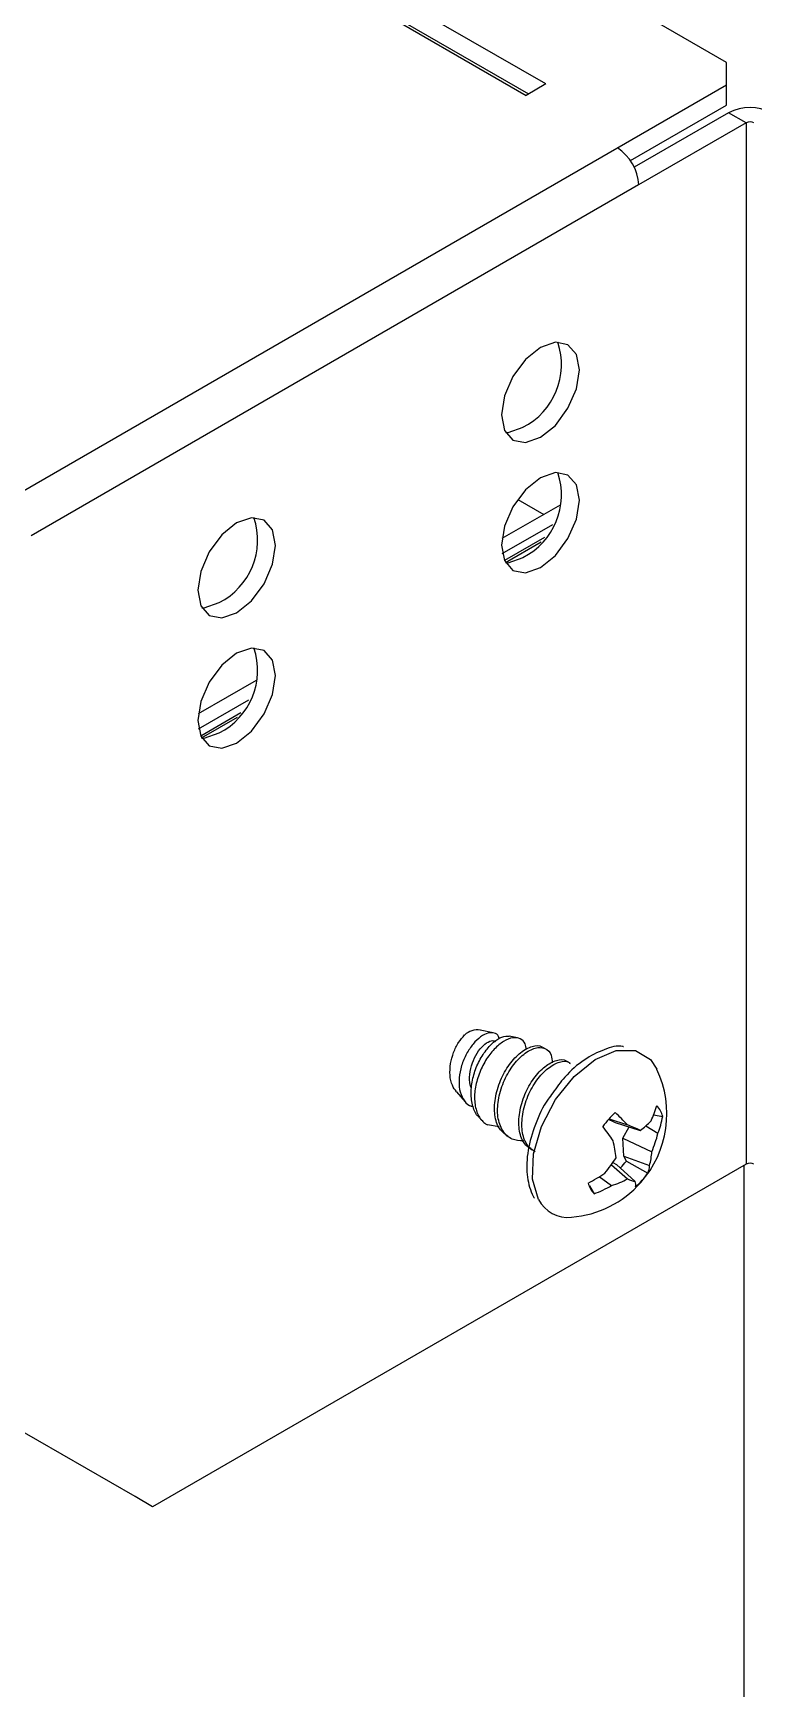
# Model space of a CAD drawing. Extents: x 0 to 11.1, y -12.5 to 0.1.
# Drawn here: x 5.359 to 6.407, y -10.389 to -7.981 of the extents above; entities that cross this region are included whole.
import ezdxf

# ---------------------------------------------------------------- set-up
doc = ezdxf.new("R2010")
doc.units = 0
doc.header["$LTSCALE"] = 0.5
doc.header["$MEASUREMENT"] = 0
for name, color, linetype in [('Dimension', 10, 'CONTINUOUS'), ('Hardware', 242, 'CONTINUOUS'), ('Housing', 150, 'CONTINUOUS'), ('Mounting', 4, 'CONTINUOUS')]:
    doc.layers.add(name, color=color, linetype=linetype)

msp = doc.modelspace()

# ---------------------------------------------------------------- linework, layer by layer
at = {"layer": 'Dimension', "transparency": 16777216}
msp.add_open_spline([(2.472, -8.0696), (4.2398, -8.4231), (4.5934, -10.1909), (4.9469, -11.9586), (6.7147, -12.3122)], degree=3, dxfattribs=at)
at = {"layer": 'Hardware', "transparency": 16777216}
for p, q in [((6.0279, -9.4351), (6.009, -9.4312)), ((6.063, -9.4425), (6.0512, -9.44)), ((6.1045, -9.4588), (6.1001, -9.4563)), ((6.1399, -9.4792), (6.1354, -9.4767)), ((5.9743, -9.5211), (5.9872, -9.5356)), ((6.007, -9.5576), (6.0112, -9.5624)), ((6.2038, -9.5652), (6.1954, -9.5612)), ((6.1962, -9.5603), (6.223, -9.5689)), ((6.2608, -9.5543), (6.2743, -9.5568)), ((6.0363, -9.572), (6.0196, -9.5691)), ((6.2038, -9.5652), (6.2417, -9.577)), ((6.2165, -9.5885), (6.2254, -9.5719)), ((6.2497, -9.5705), (6.2673, -9.5813)), ((6.0488, -9.586), (6.0532, -9.5885)), ((6.2177, -9.6146), (6.2165, -9.5885)), ((6.2165, -9.5885), (6.2584, -9.608)), ((6.1996, -9.6269), (6.2232, -9.6477)), ((6.2017, -9.6239), (6.2072, -9.6265)), ((6.2072, -9.6265), (6.2344, -9.6514)), ((6.2215, -9.6216), (6.2177, -9.6146)), ((6.2177, -9.6146), (6.2551, -9.6282)), ((6.2215, -9.6216), (6.2528, -9.6391)), ((6.1821, -9.6443), (6.2, -9.6572)), ((6.1678, -9.6578), (6.1744, -9.6694))]:
    msp.add_line(p, q, dxfattribs=at)
at = {"layer": 'Hardware', "transparency": 16777216, "flags": 128}
msp.add_lwpolyline([(6.0935, -9.6777), (6.085, -9.6481), (6.0866, -9.6113), (6.0982, -9.5712), (6.1185, -9.5322), (6.1454, -9.4986), (6.176, -9.474), (6.2068, -9.461), (6.2346, -9.461), (6.2564, -9.4741), (6.2658, -9.4882)], dxfattribs=at)
at = {"layer": 'Hardware', "transparency": 16777216}
for centre, radius, start, end in [((6.0049, -9.4584), 0.0275, 81.3224, 132.9826), ((6.1293, -9.5528), 0.151, 318.4255, 25.2992), ((6.2869, -9.6416), 0.1218, 132.0699, 144.781), ((6.0143, -9.7597), 0.2827, 42.4315, 47.5155), ((6.1377, -9.5054), 0.1329, 334.269, 344.4653), ((6.2393, -9.5656), 0.0361, 14.0834, 42.7803), ((6.1481, -9.5339), 0.1283, 338.3174, 349.7284), ((5.657, -9.9687), 0.6627, 34.6246, 36.8431), ((5.8481, -10.4635), 0.97, 66.0642, 67.2664), ((6.1668, -9.4758), 0.1259, 306.4822, 316.044), ((6.1055, -9.5426), 0.1664, 336.8479, 346.5354), ((5.9711, -9.6435), 0.2368, 6.4908, 12.5046), ((6.1676, -9.6031), 0.091, 343.9859, 356.8956), ((6.0338, -9.5077), 0.2042, 319.9649, 327.7368), ((6.1414, -9.5612), 0.1003, 315.4177, 322.9777), ((6.2301, -9.6287), 0.025, 335.6245, 1.3445), ((6.1293, -9.5528), 0.151, 274.7062, 318.4255), ((6.0608, -9.4516), 0.2278, 297.4929, 304.6109), ((6.2009, -9.6448), 0.0361, 194.0834, 222.7803), ((6.1122, -9.506), 0.1748, 290.8581, 300.1387), ((6.1534, -9.5101), 0.1543, 287.5579, 296.9024), ((6.2534, -9.576), 0.0778, 247.201, 255.8998), ((6.2163, -9.6565), 0.0188, 351.7797, 15.8261), ((6.1533, -9.5688), 0.1218, 312.0699, 324.781), ((6.1365, -9.6551), 0.0485, 207.778, 276.1392)]:
    msp.add_arc(centre, radius, start, end, dxfattribs=at)
for points, knots in [([(5.9746, -9.5209), (5.9723, -9.518), (5.9672, -9.5115), (5.9643, -9.497), (5.9652, -9.4802), (5.9697, -9.4635), (5.977, -9.4486), (5.9831, -9.4417), (5.9861, -9.4382)], [0, 0, 0, 0, 0.148479, 0.324818, 0.50086, 0.668643, 0.836605, 1, 1, 1, 1]), ([(6.0366, -9.4437), (6.0363, -9.4426), (6.0353, -9.4382), (6.0296, -9.4348), (6.0203, -9.4346), (6.0095, -9.4402), (5.9984, -9.4508), (5.9884, -9.4654), (5.9812, -9.4828), (5.9776, -9.501), (5.9781, -9.518), (5.9835, -9.5319), (5.9907, -9.5405), (5.9968, -9.5419), (5.9985, -9.5423)], [0, 0, 0, 0, 0.028787, 0.117546, 0.205973, 0.29718, 0.389112, 0.480799, 0.574784, 0.669886, 0.764824, 0.86159, 0.95986, 1, 1, 1, 1]), ([(6.0071, -9.5575), (6.0069, -9.5573), (6.0024, -9.5542), (5.9977, -9.5423), (5.9946, -9.5233), (5.9974, -9.5015), (6.0046, -9.4803), (6.0155, -9.4618), (6.0282, -9.4481), (6.0408, -9.4399), (6.0477, -9.44), (6.0512, -9.4401)], [0, 0, 0, 0, 0.005907, 0.134396, 0.263349, 0.391762, 0.515369, 0.639492, 0.763246, 0.881977, 1, 1, 1, 1]), ([(5.9964, -9.5162), (5.9956, -9.5144), (5.9929, -9.5086), (5.9933, -9.4953), (5.9967, -9.4789), (6.0041, -9.4639), (6.0136, -9.4526), (6.0226, -9.4468), (6.0292, -9.4457), (6.0309, -9.4479), (6.0311, -9.4481)], [0, 0, 0, 0, 0.067186, 0.216125, 0.371617, 0.522865, 0.674114, 0.829606, 0.978545, 1, 1, 1, 1]), ([(6.0761, -9.4594), (6.0757, -9.4565), (6.0745, -9.4491), (6.0674, -9.4429), (6.0562, -9.4413), (6.0429, -9.4466), (6.0291, -9.4582), (6.0162, -9.4749), (6.0064, -9.4952), (6.0008, -9.5169), (6.0001, -9.5376), (6.005, -9.5552), (6.0127, -9.5649), (6.0183, -9.5683), (6.0196, -9.5691)], [0, 0, 0, 0, 0.05595, 0.144072, 0.232063, 0.321657, 0.412378, 0.503025, 0.594905, 0.688224, 0.78152, 0.875693, 0.971607, 1, 1, 1, 1]), ([(6.0491, -9.5854), (6.0448, -9.5823), (6.0354, -9.5757), (6.0291, -9.5555), (6.0298, -9.5305), (6.0374, -9.504), (6.0509, -9.4803), (6.0679, -9.4623), (6.0843, -9.4538), (6.096, -9.4525), (6.0993, -9.4563), (6.0997, -9.4568)], [0, 0, 0, 0, 0.108686, 0.234958, 0.357212, 0.484614, 0.608686, 0.732757, 0.860159, 0.982414, 1, 1, 1, 1]), ([(6.0717, -9.5924), (6.066, -9.592), (6.0539, -9.5913), (6.0406, -9.5785), (6.0334, -9.5582), (6.0343, -9.533), (6.0418, -9.5066), (6.0554, -9.4828), (6.0722, -9.465), (6.0891, -9.4557), (6.1037, -9.4567), (6.1127, -9.4647), (6.1133, -9.4748), (6.1136, -9.4787)], [0, 0, 0, 0, 0.083289, 0.179374, 0.275458, 0.368486, 0.465431, 0.559841, 0.654251, 0.751195, 0.844223, 0.940308, 1, 1, 1, 1]), ([(6.2173, -9.4553), (6.2171, -9.4553), (6.2086, -9.453), (6.1886, -9.4589), (6.1598, -9.4732), (6.1335, -9.4956), (6.1201, -9.5147), (6.1145, -9.5226)], [0, 0, 0, 0, 0.006578, 0.262403, 0.529631, 0.804432, 1, 1, 1, 1]), ([(6.0845, -9.6059), (6.0802, -9.6028), (6.0708, -9.5961), (6.0645, -9.5759), (6.0652, -9.5509), (6.0728, -9.5244), (6.0863, -9.5007), (6.1032, -9.4827), (6.1196, -9.4742), (6.1314, -9.4729), (6.1347, -9.4767), (6.1351, -9.4772)], [0, 0, 0, 0, 0.108686, 0.234958, 0.357212, 0.484614, 0.608686, 0.732757, 0.860159, 0.982414, 1, 1, 1, 1]), ([(6.0889, -9.6084), (6.0846, -9.6053), (6.0752, -9.5986), (6.0689, -9.5784), (6.0696, -9.5535), (6.0772, -9.5269), (6.0907, -9.5032), (6.1076, -9.4853), (6.124, -9.4767), (6.1358, -9.4755), (6.1391, -9.4793), (6.1395, -9.4797)], [0, 0, 0, 0, 0.108686, 0.234958, 0.357212, 0.484614, 0.608686, 0.732757, 0.860159, 0.982414, 1, 1, 1, 1]), ([(6.1145, -9.5226), (6.1121, -9.5256), (6.1014, -9.5392), (6.0881, -9.5685), (6.0771, -9.6063), (6.0755, -9.6415), (6.0812, -9.6626), (6.0859, -9.6732), (6.0873, -9.675), (6.0877, -9.6756)], [0, 0, 0, 0, 0.064421, 0.287496, 0.511247, 0.736618, 0.946499, 0.982649, 1, 1, 1, 1])]:
    msp.add_open_spline(points, degree=3, knots=knots, dxfattribs=at)
at = {"layer": 'Housing', "transparency": 16777216}
for p, q in [((6.125, -8.6674), (6.0405, -8.7162)), ((6.0634, -8.6593), (6.1012, -8.6812)), ((6.041, -8.7379), (6.1144, -8.6955)), ((6.1026, -8.7146), (6.0443, -8.7483)), ((6.0456, -8.7509), (6.0977, -8.7208)), ((5.683, -8.9226), (5.5986, -8.9713)), ((5.5991, -8.993), (5.6725, -8.9506)), ((5.6606, -8.9698), (5.6023, -9.0034)), ((5.6036, -9.006), (5.6557, -8.976)), ((6.3925, -9.6278), (6.3925, -11.1631))]:
    msp.add_line(p, q, dxfattribs=at)
at = {"layer": 'Mounting', "transparency": 16777216}
for p, q in [((6.3673, -8.0236), (4.579, -6.9913)), ((6.1045, -8.0549), (4.5249, -7.1429)), ((4.496, -7.1596), (6.0757, -8.0715)), ((4.5249, -7.1723), (6.0792, -8.0695)), ((6.3673, -8.0856), (6.3673, -8.0236)), ((5.1654, -8.7501), (6.3673, -8.0563)), ((6.1045, -8.0549), (6.0757, -8.0715)), ((6.2273, -8.1664), (6.3673, -8.0856)), ((6.3702, -8.0969), (6.2329, -8.1762)), ((6.3956, -8.1116), (6.2393, -8.2018)), ((6.3956, -8.1116), (6.3702, -8.0969)), ((6.3956, -8.1116), (6.3956, -9.626)), ((6.2393, -8.2018), (5.3555, -8.7121)), ((6.3956, -9.626), (5.5322, -10.1244)), ((5.5069, -10.1097), (5.3301, -10.0076)), ((5.5322, -10.1244), (5.5069, -10.1097))]:
    msp.add_line(p, q, dxfattribs=at)
at = {"layer": 'Mounting', "transparency": 16777216, "flags": 128}
for points in [[(6.0965, -8.5689), (6.1182, -8.5515), (6.1365, -8.5267), (6.1488, -8.4984), (6.1531, -8.4709), (6.1488, -8.4484), (6.1365, -8.4343), (6.1182, -8.4307), (6.0965, -8.4383), (6.0749, -8.4557), (6.0565, -8.4805), (6.0443, -8.5088), (6.0399, -8.5363), (6.0443, -8.5588), (6.0565, -8.5729), (6.0749, -8.5764), (6.0965, -8.5689)], [(6.0459, -8.562), (6.0495, -8.5618), (6.0711, -8.5543)], [(6.0965, -8.7584), (6.1182, -8.741), (6.1365, -8.7162), (6.1488, -8.6879), (6.1531, -8.6605), (6.1488, -8.6379), (6.1365, -8.6238), (6.1182, -8.6203), (6.0965, -8.6278), (6.0749, -8.6453), (6.0565, -8.67), (6.0443, -8.6983), (6.0399, -8.7258), (6.0443, -8.7483), (6.0565, -8.7624), (6.0749, -8.766), (6.0965, -8.7584)], [(5.6546, -8.824), (5.6762, -8.8066), (5.6946, -8.7818), (5.7068, -8.7536), (5.7111, -8.7261), (5.7068, -8.7036), (5.6946, -8.6894), (5.6762, -8.6859), (5.6546, -8.6934), (5.6329, -8.7109), (5.6146, -8.7356), (5.6023, -8.7639), (5.598, -8.7914), (5.6023, -8.8139), (5.6146, -8.828), (5.6329, -8.8316), (5.6546, -8.824)], [(6.0459, -8.7515), (6.0495, -8.7513), (6.0711, -8.7438)], [(5.6039, -8.8171), (5.6075, -8.8169), (5.6292, -8.8094)], [(5.6546, -9.0136), (5.6762, -8.9961), (5.6946, -8.9713), (5.7068, -8.9431), (5.7111, -8.9156), (5.7068, -8.8931), (5.6946, -8.879), (5.6762, -8.8754), (5.6546, -8.8829), (5.6329, -8.9004), (5.6146, -8.9251), (5.6023, -8.9534), (5.598, -8.9809), (5.6023, -9.0034), (5.6146, -9.0175), (5.6329, -9.0211), (5.6546, -9.0136)], [(5.6039, -9.0066), (5.6075, -9.0064), (5.6292, -8.9989)]]:
    msp.add_lwpolyline(points, dxfattribs=at)
at = {"layer": 'Mounting', "transparency": 16777216}
for centre, radius, start, end in [((6.4013, -8.1569), 0.0675, 62.6097, 117.3903), ((6.4013, -8.1225), 0.0123, 62.6097, 117.3903), ((6.172, -8.2049), 0.0675, 2.6055, 57.3945), ((6.0248, -8.4631), 0.1022, 296.9277, 18.5598), ((6.0248, -8.6526), 0.1022, 296.9277, 18.5598), ((5.5829, -8.7182), 0.1022, 296.9277, 18.5598), ((5.5829, -8.9078), 0.1022, 296.9277, 18.5598), ((6.4013, -9.6369), 0.0123, 62.6097, 117.3903)]:
    msp.add_arc(centre, radius, start, end, dxfattribs=at)

doc.saveas('drawing.dxf')
